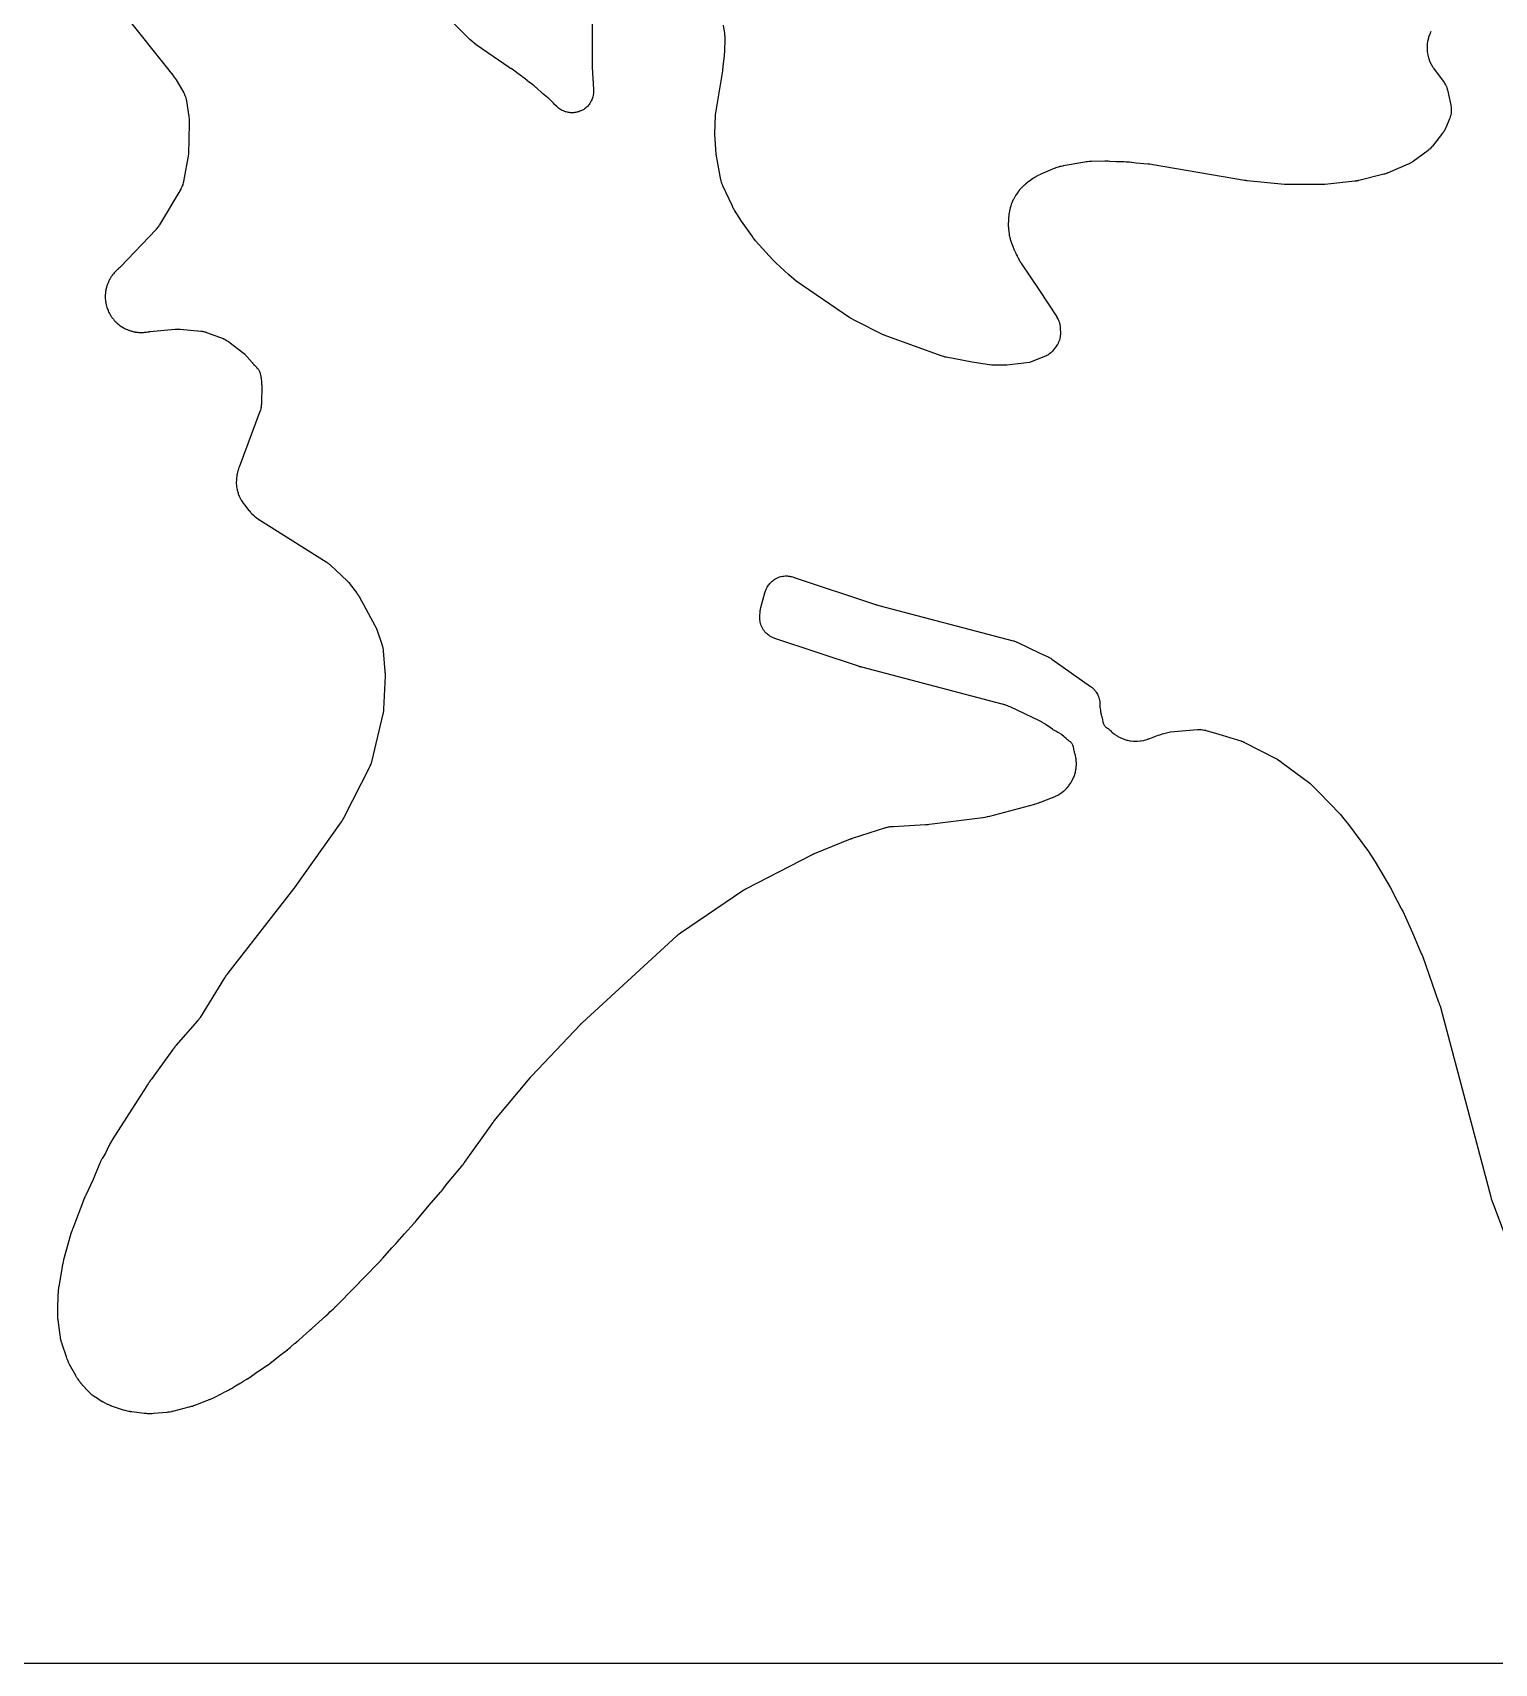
# Model space of a CAD drawing. Header units: millimetres. Extents: x 0 to 300, y 0 to 300.
# Drawn here: x 70.5 to 172.2, y -0.1 to 113.4 of the extents above; entities that cross this region are included whole.
import ezdxf

# ---------------------------------------------------------------- set-up
doc = ezdxf.new("R2010")
doc.units = ezdxf.units.MM
doc.layers.add('CUT', color=7, linetype='CONTINUOUS')

msp = doc.modelspace()

# ---------------------------------------------------------------- linework, layer by layer
at = {"layer": 'CUT'}
for points in [[(298.5289, -0.0625), (1.4375, -0.0625), (0.5522, -0.0625), (0.4788, -0.0589), (0.4206, -0.0503), (0.3635, -0.036), (0.3082, -0.0162), (0.255, 0.009), (0.2046, 0.0392), (0.1573, 0.0743), (0.1137, 0.1137), (0.0743, 0.1573), (0.0392, 0.2046), (0.009, 0.255), (-0.0162, 0.3082), (-0.036, 0.3635), (-0.0503, 0.4206), (-0.0589, 0.4788), (-0.0625, 0.5522), (-0.0625, 1.4375), (-0.0625, 298.5625)], [(109.415, 114.1728), (109.4149, 111.3093), (109.4149, 111.3083), (109.4149, 111.2804), (109.415, 111.2715), (109.4159, 111.2097), (109.4161, 111.2002), (109.4184, 111.1232), (109.4188, 111.1139), (109.4216, 111.0531), (109.4221, 111.0431), (109.5207, 109.4755), (109.5224, 109.4311), (109.5234, 109.3495), (109.5202, 109.2605), (109.5152, 109.2015), (109.5032, 109.1133), (109.4923, 109.055), (109.4716, 108.9684), (109.4551, 108.9115), (109.4259, 108.8274), (109.4038, 108.7724), (109.3665, 108.6916), (109.3391, 108.639), (109.294, 108.5623), (109.2615, 108.5127), (109.2091, 108.4408), (109.1718, 108.3947), (109.1125, 108.3283), (109.0709, 108.2861), (109.0053, 108.2259), (108.9598, 108.188), (108.8886, 108.1346), (108.8395, 108.1014), (108.7633, 108.0552), (108.7112, 108.027), (108.6309, 107.9887), (108.5762, 107.9658), (108.4925, 107.9355), (108.4358, 107.9181), (108.3495, 107.8963), (108.2914, 107.8846), (108.2034, 107.8714), (108.1444, 107.8655), (108.0555, 107.861), (107.9962, 107.861), (107.9073, 107.8653), (107.8484, 107.8712), (107.7603, 107.8843), (107.7022, 107.8959), (107.6159, 107.9176), (107.5592, 107.935), (107.4754, 107.9651), (107.4207, 107.988), (107.3404, 108.0263), (107.2882, 108.0544), (107.212, 108.1004), (107.1629, 108.1336), (107.0916, 108.1869), (107.0288, 108.239), (106.9953, 108.2682), (106.8076, 108.4402), (106.7327, 108.5271), (106.7238, 108.5372), (106.6649, 108.6025), (106.6557, 108.6124), (106.6194, 108.6509), (106.6004, 108.6701), (106.4741, 108.7924), (106.4543, 108.8108), (106.4147, 108.8458), (106.4045, 108.8546), (106.3373, 108.9113), (106.3269, 108.92), (105.9669, 109.2105), (105.5227, 109.6175), (105.5075, 109.6309), (105.4073, 109.7167), (105.3917, 109.7296), (105.2624, 109.8329), (105.2464, 109.8452), (105.1406, 109.924), (105.1241, 109.9359), (104.9653, 110.046), (104.9102, 110.0964), (104.8948, 110.11), (104.7931, 110.1968), (104.7773, 110.2099), (104.646, 110.3143), (104.6297, 110.3269), (104.5223, 110.4065), (104.5056, 110.4184), (104.262, 110.5864), (104.1401, 110.6848), (104.1274, 110.6947), (104.0443, 110.7582), (104.0314, 110.7678), (103.9805, 110.8046), (103.9539, 110.8227), (103.7781, 110.9358), (103.7505, 110.9525), (103.696, 110.9836), (103.6819, 110.9914), (103.6495, 111.0087), (101.3478, 112.5957), (100.9, 112.9558), (98.594, 115.3155)], [(77.0188, 114.5096), (79.8677, 110.9455), (80.0327, 110.7317), (80.1555, 110.5725), (80.2661, 110.4291), (80.4781, 110.1543), (80.9924, 109.2457), (81.0122, 109.2087), (81.0469, 109.1401), (81.0813, 109.0635), (81.1017, 109.0115), (81.1288, 108.9321), (81.1443, 108.8785), (81.1639, 108.7969), (81.1783, 108.7213), (81.1852, 108.6799), (81.3379, 107.6114), (81.3636, 107.4229), (81.3649, 107.4137), (81.3667, 107.3994), (81.3693, 107.3758), (81.3717, 107.3518), (81.3736, 107.3301), (81.3744, 107.3212), (81.3749, 107.3144), (81.3764, 107.2934), (81.3771, 107.2806), (81.3774, 107.2758), (81.3784, 107.248), (81.3798, 107.1861), (81.3799, 107.149), (81.3797, 107.1365), (81.3794, 107.1272), (81.317, 104.9793), (80.9835, 103.0914), (80.9756, 103.0516), (80.9593, 102.9791), (80.9381, 102.9008), (80.9216, 102.8494), (80.8934, 102.7733), (80.8724, 102.7236), (80.8374, 102.6504), (80.8024, 102.5848), (80.7825, 102.5495), (79.3088, 100.066), (79.3022, 100.0551), (79.2933, 100.0405), (79.2656, 99.998), (79.2174, 99.9284), (79.1954, 99.8982), (79.1722, 99.8688), (79.1183, 99.8036), (79.0849, 99.7654), (79.0733, 99.7528), (79.0646, 99.7436), (76.5907, 97.1468), (76.5858, 97.1417), (76.5743, 97.1299), (76.5722, 97.1277), (76.5495, 97.1052), (76.5033, 97.061), (76.4829, 97.0421), (76.4742, 97.0343), (76.4677, 97.0285), (76.4532, 97.0157), (76.4514, 97.0141), (76.4021, 96.9703), (76.3953, 96.9641), (76.3702, 96.9412), (76.3663, 96.9376), (76.3612, 96.9328), (76.339, 96.9125), (76.3176, 96.8918), (76.2856, 96.8595), (76.2193, 96.7945), (76.1806, 96.7529), (76.1775, 96.7491), (76.146, 96.7139), (76.1035, 96.6614), (76.0603, 96.6103), (76.0317, 96.5729), (76.0289, 96.5694), (76.0253, 96.5644), (76.0248, 96.5638), (76.0246, 96.5634), (75.9942, 96.5219), (75.9555, 96.4633), (75.9199, 96.4116), (75.8954, 96.3721), (75.8918, 96.3666), (75.8619, 96.316), (75.828, 96.2516), (75.7994, 96.2001), (75.7793, 96.1591), (75.7752, 96.1514), (75.7504, 96.0981), (75.7222, 96.0286), (75.7002, 95.9778), (75.6844, 95.9358), (75.6803, 95.9258), (75.6608, 95.8703), (75.6389, 95.7965), (75.623, 95.747), (75.6116, 95.7044), (75.6079, 95.692), (75.594, 95.6348), (75.5791, 95.5576), (75.5687, 95.5097), (75.5616, 95.4668), (75.5588, 95.4522), (75.5505, 95.394), (75.5431, 95.3142), (75.5378, 95.2683), (75.5349, 95.2255), (75.5333, 95.2088), (75.5308, 95.15), (75.5313, 95.0687), (75.5305, 95.025), (75.5318, 94.9826), (75.5319, 94.964), (75.5351, 94.9053), (75.5436, 94.8236), (75.5469, 94.7822), (75.5523, 94.7403), (75.5544, 94.7203), (75.5633, 94.6621), (75.5799, 94.5811), (75.5869, 94.5421), (75.5963, 94.5011), (75.6007, 94.4799), (75.6153, 94.4229), (75.6398, 94.3436), (75.6501, 94.3071), (75.6635, 94.267), (75.6702, 94.2453), (75.6904, 94.19), (75.7226, 94.1133), (75.7359, 94.0793), (75.7533, 94.0404), (75.7625, 94.0185), (75.7879, 93.9655), (75.8274, 93.8925), (75.8434, 93.861), (75.8648, 93.8234), (75.8765, 93.8019), (75.907, 93.7516), (75.9532, 93.6833), (75.9717, 93.6541), (75.9972, 93.6181), (76.0111, 93.5975), (76.0464, 93.5505), (76.0986, 93.4875), (76.1196, 93.4608), (76.1493, 93.4264), (76.1652, 93.4073), (76.2049, 93.3639), (76.2624, 93.3071), (76.2855, 93.2828), (76.3197, 93.2503), (76.3371, 93.2331), (76.3809, 93.1938), (76.4427, 93.1436), (76.468, 93.1217), (76.5068, 93.0915), (76.5253, 93.0765), (76.5727, 93.0417), (76.638, 92.9986), (76.6654, 92.9793), (76.7091, 92.9516), (76.7278, 92.9392), (76.7785, 92.9092), (76.8462, 92.8733), (76.8756, 92.8567), (76.9245, 92.832), (76.9429, 92.8223), (76.9962, 92.7974), (77.0655, 92.7691), (77.0968, 92.7551), (77.1511, 92.7341), (77.1684, 92.727), (77.2239, 92.7075), (77.2938, 92.6866), (77.3269, 92.6756), (77.3832, 92.6599), (77.3842, 92.6597), (77.4021, 92.6543), (77.4592, 92.6403), (77.5288, 92.6268), (77.5636, 92.6189), (77.6212, 92.6087), (77.6233, 92.6085), (77.6418, 92.6049), (77.7001, 92.5965), (77.7684, 92.5901), (77.8047, 92.5855), (77.863, 92.581), (77.8664, 92.5809), (77.8852, 92.5791), (77.944, 92.5765), (78.0103, 92.5768), (78.0478, 92.5757), (78.1063, 92.5769), (78.1111, 92.5772), (78.13, 92.5773), (78.1887, 92.5805), (78.2522, 92.587), (78.2934, 92.5898), (78.3225, 92.5926), (78.3793, 92.5993), (78.3938, 92.6012), (78.4906, 92.6151), (78.4951, 92.6157), (78.5423, 92.6229), (78.5585, 92.6251), (78.5771, 92.6276), (78.5927, 92.6295), (78.6291, 92.6337), (78.6447, 92.6354), (80.4009, 92.8059), (80.4116, 92.8069), (80.4281, 92.8083), (80.4555, 92.8102), (80.4922, 92.8122), (80.5248, 92.8134), (80.5507, 92.8138), (80.5655, 92.814), (80.571, 92.814), (80.6031, 92.8135), (80.6744, 92.811), (80.7172, 92.8086), (80.7316, 92.8074), (80.7422, 92.8065), (82.1791, 92.6719), (82.189, 92.6709), (82.2044, 92.6693), (82.2298, 92.6662), (82.2491, 92.6637), (82.2694, 92.6606), (82.2736, 92.6599), (82.3256, 92.6497), (82.396, 92.6336), (82.4623, 92.6158), (82.5086, 92.6014), (82.5468, 92.5887), (82.5591, 92.5842), (82.5683, 92.5808), (83.7303, 92.1484), (83.7396, 92.1449), (83.75, 92.1409), (83.764, 92.1352), (83.7955, 92.1216), (83.8249, 92.1084), (83.8299, 92.106), (83.8828, 92.0789), (83.9537, 92.0394), (84.0193, 91.9992), (84.0643, 91.9689), (84.101, 91.9428), (84.1128, 91.934), (84.1216, 91.9273), (85.218, 91.0845), (85.7462, 90.4778), (85.753, 90.4698), (85.7694, 90.4505), (85.7799, 90.438), (85.7863, 90.4307), (85.8478, 90.3602), (85.8577, 90.3491), (85.8967, 90.3065), (85.9173, 90.2852), (86.0541, 90.1501), (86.0648, 90.1398), (86.0684, 90.1364), (86.086, 90.1194), (86.1513, 90.0546), (86.1798, 90.0232), (86.1983, 89.9916), (86.2241, 89.9426), (86.2594, 89.8673), (86.2805, 89.8162), (86.3087, 89.738), (86.3251, 89.6851), (86.3459, 89.6047), (86.3573, 89.5505), (86.3706, 89.4685), (86.3794, 89.3929), (86.3832, 89.3515), (86.3854, 89.3201), (86.3881, 89.2909), (86.3972, 89.2139), (86.3975, 89.2116), (86.3994, 89.1954), (86.3998, 89.1928), (86.4054, 89.1483), (86.4105, 89.0953), (86.4185, 88.9756), (86.4205, 88.9134), (86.4205, 88.911), (86.4204, 88.8994), (86.4007, 87.6109), (86.3993, 87.5722), (86.3951, 87.5014), (86.3873, 87.4245), (86.3799, 87.3735), (86.3655, 87.2975), (86.3537, 87.2474), (86.3329, 87.1729), (86.3108, 87.1055), (86.298, 87.069), (84.8441, 83.1974), (84.838, 83.1806), (84.8006, 83.071), (84.795, 83.0541), (84.7745, 82.9877), (84.765, 82.9534), (84.7099, 82.7286), (84.7024, 82.6937), (84.695, 82.6533), (84.69, 82.621), (84.6633, 82.4106), (84.66, 82.3781), (84.6583, 82.3544), (84.6569, 82.3248), (84.6526, 82.1347), (84.6542, 82.0754), (84.6684, 81.8884), (84.6759, 81.8295), (84.7086, 81.6449), (84.7218, 81.587), (84.7725, 81.4065), (84.7914, 81.3503), (84.8597, 81.1756), (84.884, 81.1215), (84.9693, 80.9545), (84.9988, 80.903), (85.1015, 80.743), (85.1182, 80.7185), (85.1519, 80.6713), (85.1606, 80.6594), (85.2186, 80.5823), (85.2277, 80.5706), (85.5279, 80.1913), (85.5386, 80.1782), (85.6095, 80.0937), (85.6205, 80.0809), (85.6645, 80.0314), (85.6877, 80.0067), (85.8409, 79.8527), (85.8914, 79.8074), (86.061, 79.6716), (86.0881, 79.6512), (86.142, 79.6128), (86.1559, 79.6032), (86.2475, 79.5418), (86.2617, 79.5326), (90.9067, 76.6081), (90.9158, 76.6023), (90.9299, 76.5932), (90.9529, 76.5778), (90.9834, 76.5567), (91.0102, 76.5375), (91.0312, 76.5219), (91.0431, 76.5128), (91.0474, 76.5094), (91.0727, 76.4892), (91.1281, 76.4431), (91.1606, 76.4147), (91.1714, 76.4048), (91.1793, 76.3975), (92.3832, 75.2672), (92.3902, 75.2605), (92.401, 75.2502), (92.4186, 75.2328), (92.4419, 75.2092), (92.4622, 75.1879), (92.478, 75.1708), (92.487, 75.1609), (92.4904, 75.1572), (92.5093, 75.1354), (92.5507, 75.0861), (92.5749, 75.0561), (92.5828, 75.0458), (92.5887, 75.0381), (93.0151, 74.4719), (93.0247, 74.4589), (93.0468, 74.4284), (93.0562, 74.4153), (93.0675, 74.3991), (93.0766, 74.3858), (93.0976, 74.3545), (93.1065, 74.3411), (93.1165, 74.3255), (93.1252, 74.3119), (93.145, 74.2799), (93.1534, 74.2661), (93.1635, 74.2492), (93.1717, 74.2353), (93.1904, 74.2026), (93.1983, 74.1885), (94.3001, 72.1811), (94.3047, 72.1726), (94.3118, 72.1593), (94.3232, 72.1372), (94.3382, 72.1074), (94.351, 72.0806), (94.3608, 72.0593), (94.3663, 72.047), (94.3683, 72.0424), (94.3797, 72.0156), (94.4039, 71.9556), (94.4176, 71.9192), (94.422, 71.9069), (94.4252, 71.8977), (94.7984, 70.8059), (94.8014, 70.7972), (94.8059, 70.7835), (94.813, 70.7609), (94.8222, 70.7304), (94.8299, 70.7033), (94.831, 70.6994), (94.8425, 70.6511), (94.8563, 70.5849), (94.8672, 70.5215), (94.8733, 70.4764), (94.8776, 70.439), (94.8787, 70.4268), (94.8795, 70.4176), (94.9993, 68.9708), (95.0003, 68.9568), (95.0025, 68.9242), (95.0034, 68.9102), (95.0042, 68.8931), (95.0048, 68.8791), (95.006, 68.8464), (95.0064, 68.8324), (95.0067, 68.8163), (95.0069, 68.8023), (95.0071, 68.7696), (95.007, 68.7556), (95.0068, 68.7385), (95.0066, 68.7245), (95.0057, 68.6918), (95.0052, 68.6778), (94.9077, 66.3573), (94.9072, 66.3466), (94.9063, 66.33), (94.9044, 66.3026), (94.9013, 66.266), (94.8979, 66.2335), (94.8948, 66.2078), (94.8929, 66.1931), (94.8922, 66.1876), (94.8872, 66.1559), (94.8749, 66.0856), (94.8666, 66.0436), (94.8634, 66.0295), (94.861, 66.0191), (94.0934, 62.7739), (94.0902, 62.7609), (94.0858, 62.7435), (94.0712, 62.692), (94.0443, 62.6071), (94.0316, 62.5698), (94.0172, 62.5331), (93.9828, 62.4509), (93.9608, 62.4022), (93.9529, 62.386), (93.9469, 62.374), (92.1358, 58.808), (92.1281, 58.7934), (92.11, 58.7593), (92.1021, 58.7447), (92.0924, 58.7271), (92.0842, 58.7127), (92.0649, 58.6793), (92.0564, 58.6651), (92.0466, 58.6489), (92.038, 58.6348), (92.0174, 58.6022), (92.0085, 58.5882), (91.9974, 58.5714), (91.9882, 58.5576), (91.9665, 58.5258), (91.957, 58.5122), (88.7084, 53.9324), (88.7002, 53.9208), (88.6915, 53.9089), (88.6886, 53.9049), (88.6815, 53.8951), (88.6784, 53.891), (88.6749, 53.8862), (88.6718, 53.882), (88.6645, 53.8724), (88.6618, 53.8688), (88.6559, 53.861), (88.6474, 53.8499), (88.6436, 53.8451), (84.0678, 47.9849), (84.0579, 47.9719), (83.9947, 47.8862), (83.9852, 47.8729), (83.9089, 47.7633), (83.8997, 47.7498), (83.8413, 47.6608), (83.8325, 47.647), (82.1341, 44.9003), (82.1292, 44.8925), (82.1216, 44.8804), (82.1087, 44.8606), (82.0911, 44.8343), (82.0751, 44.8112), (82.0621, 44.7931), (82.0546, 44.7828), (82.0518, 44.7789), (82.035, 44.757), (81.9971, 44.7087), (81.9737, 44.6802), (81.9656, 44.6707), (81.9596, 44.6638), (80.4519, 42.9359), (80.4428, 42.9253), (80.3848, 42.8555), (80.376, 42.8447), (80.3051, 42.7554), (80.2966, 42.7444), (80.2418, 42.672), (80.2335, 42.6608), (78.9214, 40.8397), (78.764, 40.6321), (78.7503, 40.614), (78.7436, 40.6051), (78.6981, 40.5427), (78.6912, 40.533), (78.636, 40.4541), (78.6294, 40.4445), (78.587, 40.3813), (78.5802, 40.3708), (78.5522, 40.3272), (78.551, 40.3256), (78.5167, 40.2764), (78.5114, 40.2688), (78.4695, 40.2068), (78.4645, 40.1993), (78.4322, 40.1499), (78.4269, 40.1417), (78.0077, 39.478), (76.0218, 36.3804), (76.0116, 36.3639), (75.9468, 36.2553), (75.9371, 36.2385), (75.8604, 36.0997), (75.8512, 36.0825), (75.7937, 35.97), (75.7851, 35.9525), (75.551, 35.4559), (75.3664, 35.1565), (75.3606, 35.1469), (75.3205, 35.0791), (75.3146, 35.0689), (75.2892, 35.0239), (75.2774, 35.002), (75.2068, 34.8639), (75.1963, 34.8423), (75.1789, 34.8046), (75.1742, 34.7944), (75.1429, 34.7231), (75.1379, 34.7114), (74.6829, 33.6137), (74.147, 32.4767), (74.1426, 32.4671), (74.1127, 32.4006), (74.1082, 32.3903), (74.0724, 32.3066), (74.0681, 32.2964), (74.0411, 32.2298), (74.0367, 32.2188), (73.2646, 30.205), (73.2572, 30.1848), (73.2178, 30.0698), (73.2169, 30.0674), (73.2108, 30.0504), (73.1626, 29.911), (73.1569, 29.8938), (73.1219, 29.7815), (73.1168, 29.7642), (72.6283, 28.0152), (72.6243, 27.9999), (72.5992, 27.9001), (72.5956, 27.8846), (72.5674, 27.7585), (72.5642, 27.743), (72.5444, 27.642), (72.5416, 27.6264), (72.5296, 27.555), (72.2899, 26.1482), (72.2868, 26.1279), (72.2689, 25.9959), (72.2665, 25.9756), (72.2621, 25.9316), (72.2614, 25.9254), (72.2566, 25.8773), (72.2498, 25.8093), (72.249, 25.8005), (72.245, 25.7591), (72.2433, 25.7387), (72.2347, 25.6058), (72.2338, 25.5853), (72.2038, 24.5875), (72.1977, 24.4004), (72.1974, 24.388), (72.1971, 24.3658), (72.1971, 24.3653), (72.1969, 24.3531), (72.1961, 24.2739), (72.1961, 24.2617), (72.1966, 24.2141), (72.1973, 24.1897), (72.2055, 24.0316), (72.2072, 24.0073), (72.2116, 23.9598), (72.2128, 23.9477), (72.2217, 23.869), (72.2231, 23.8569), (72.3671, 22.7766), (72.369, 22.7629), (72.3829, 22.6744), (72.3852, 22.6608), (72.3948, 22.6077), (72.4003, 22.5807), (72.4401, 22.406), (72.4469, 22.3793), (72.4613, 22.3274), (72.4651, 22.3141), (72.4656, 22.3127), (72.4706, 22.2945), (72.4745, 22.2812), (72.5005, 22.1952), (72.5047, 22.182), (72.7988, 21.2865), (72.8033, 21.2734), (72.8332, 21.189), (72.8379, 21.1761), (72.857, 21.1258), (72.8674, 21.1002), (72.9386, 20.936), (72.9502, 20.911), (72.9738, 20.8626), (72.98, 20.8503), (73.0212, 20.7708), (73.0277, 20.7586), (73.4484, 19.9905), (73.4571, 19.9752), (73.5148, 19.8768), (73.5239, 19.8618), (73.5602, 19.8038), (73.5675, 19.7929), (73.5734, 19.7835), (73.5938, 19.7532), (73.6891, 19.6208), (73.7118, 19.5888), (73.7172, 19.5817), (73.7322, 19.5609), (73.7544, 19.5319), (73.7993, 19.4768), (73.8111, 19.4629), (73.8888, 19.3733), (73.9009, 19.3597), (74.031, 19.2187), (74.2246, 19.0047), (74.2335, 18.995), (74.2925, 18.9326), (74.3016, 18.9231), (74.3379, 18.8864), (74.3568, 18.8681), (74.4809, 18.753), (74.5142, 18.7248), (74.5189, 18.7205), (74.5588, 18.6871), (74.6913, 18.5859), (74.7123, 18.5706), (74.754, 18.5415), (74.7648, 18.5342), (74.8351, 18.4874), (74.846, 18.4803), (75.3257, 18.1759), (75.33, 18.1731), (75.3361, 18.1693), (75.3568, 18.1562), (75.3674, 18.1496), (75.4369, 18.1074), (75.4477, 18.1011), (75.49, 18.0766), (75.5119, 18.0646), (75.654, 17.9902), (75.6993, 17.9689), (75.847, 17.9066), (75.8703, 17.8974), (75.9161, 17.8803), (75.9279, 17.8761), (76.0046, 17.8492), (76.0164, 17.8452), (76.7799, 17.5961), (76.7938, 17.5918), (76.8845, 17.5646), (76.8985, 17.5606), (76.9534, 17.5456), (76.9817, 17.5386), (77.1665, 17.4976), (77.195, 17.492), (77.2511, 17.4824), (77.2655, 17.4801), (77.3592, 17.4664), (77.3736, 17.4645), (77.3783, 17.4639), (78.2481, 17.358), (78.2638, 17.3563), (78.3658, 17.3466), (78.3815, 17.3454), (78.4429, 17.3411), (78.4744, 17.3398), (78.6792, 17.3365), (78.7107, 17.3369), (78.7722, 17.3391), (78.788, 17.3399), (78.8902, 17.3463), (78.9059, 17.3475), (79.8231, 17.4295), (79.8265, 17.4298), (79.8387, 17.431), (79.9176, 17.4396), (79.9297, 17.4411), (79.977, 17.4473), (80.0012, 17.4509), (80.1576, 17.4779), (80.1816, 17.4825), (80.2283, 17.4925), (80.2402, 17.4952), (80.3175, 17.5134), (80.3293, 17.5164), (81.3794, 17.7867), (81.3991, 17.7921), (81.5268, 17.8297), (81.5463, 17.8358), (81.5837, 17.8482), (81.5939, 17.8514), (81.6713, 17.8773), (81.7048, 17.8884), (81.7092, 17.8899), (81.752, 17.9042), (81.7713, 17.911), (81.8958, 17.9574), (81.9149, 17.9648), (82.5324, 18.2189), (82.662, 18.2614), (82.6757, 18.2661), (82.7641, 18.2975), (82.7777, 18.3025), (82.8304, 18.3226), (82.8571, 18.3336), (83.0289, 18.4089), (83.0551, 18.4212), (83.1056, 18.4463), (83.1185, 18.4529), (83.2015, 18.4967), (83.205, 18.4986), (83.2462, 18.5169), (83.2624, 18.5244), (83.394, 18.5876), (83.41, 18.5956), (83.5132, 18.6491), (83.529, 18.6576), (83.8652, 18.8447), (83.9752, 18.8939), (83.985, 18.8984), (84.0535, 18.9305), (84.0637, 18.9354), (84.1082, 18.9573), (84.1294, 18.9682), (84.2603, 19.0392), (84.2803, 19.0506), (84.3146, 19.0709), (84.3238, 19.0765), (84.3874, 19.1158), (84.3977, 19.1223), (84.6064, 19.2572), (84.8382, 19.3862), (84.8546, 19.3957), (84.9605, 19.459), (84.9766, 19.469), (85.1069, 19.5527), (85.1227, 19.5632), (85.1743, 19.5988), (85.3294, 19.6854), (85.3457, 19.6949), (85.4512, 19.7583), (85.4673, 19.7683), (85.597, 19.8519), (85.6127, 19.8624), (85.714, 19.9323), (85.7294, 19.9433), (86.1599, 20.261), (86.747, 20.6403), (86.762, 20.6504), (86.8584, 20.7169), (86.8731, 20.7273), (86.9916, 20.8144), (87.0059, 20.8253), (87.0982, 20.8974), (87.1122, 20.9088), (87.697, 21.3952), (88.2071, 21.7717), (88.2184, 21.7802), (88.2908, 21.8363), (88.3018, 21.8451), (88.3911, 21.9177), (88.402, 21.9267), (88.4717, 21.9862), (88.4823, 21.9954), (88.7014, 22.1915), (88.7284, 22.2113), (88.7399, 22.2199), (88.8135, 22.2769), (88.8247, 22.2858), (88.9154, 22.3594), (88.9264, 22.3686), (88.9973, 22.429), (89.0081, 22.4384), (89.7726, 23.1224), (89.8154, 23.1593), (89.8238, 23.1667), (89.8917, 23.2275), (89.8999, 23.235), (89.9392, 23.2715), (90.8731, 24.107), (90.8806, 24.1139), (90.9329, 24.1622), (90.9409, 24.1698), (91.0049, 24.2312), (91.0126, 24.2388), (91.0623, 24.2882), (91.0703, 24.2964), (91.0969, 24.3239), (91.1046, 24.3315), (91.1153, 24.3423), (91.1741, 24.4031), (91.3905, 24.5967), (91.3976, 24.6031), (91.4466, 24.6484), (91.4541, 24.6555), (91.5143, 24.713), (91.5215, 24.72), (91.5683, 24.7663), (91.5759, 24.7739), (92.92, 26.1515), (93.1033, 26.3286), (93.1091, 26.3343), (93.1492, 26.3742), (93.1554, 26.3803), (93.2046, 26.4307), (93.2106, 26.4369), (93.2489, 26.4772), (93.2552, 26.4839), (93.4423, 26.6868), (94.713, 27.9891), (94.7184, 27.9947), (94.7556, 28.0339), (94.7613, 28.04), (94.8071, 28.0895), (94.8126, 28.0955), (94.8482, 28.1351), (94.854, 28.1416), (95.4753, 28.8527), (95.6885, 29.0733), (95.6947, 29.0799), (95.7379, 29.126), (95.7445, 29.1331), (95.7975, 29.1914), (95.7983, 29.1924), (95.8021, 29.1965), (95.8085, 29.2037), (95.8496, 29.2504), (95.8563, 29.2582), (96.3542, 29.8444), (97.0368, 30.5847), (97.0416, 30.5899), (97.074, 30.6259), (97.079, 30.6315), (97.119, 30.677), (97.1238, 30.6825), (97.1549, 30.7189), (97.16, 30.7248), (98.213, 31.9865), (98.8967, 32.7691), (98.9026, 32.776), (98.9434, 32.8241), (98.9496, 32.8316), (98.9995, 32.8924), (99.0055, 32.8998), (99.0441, 32.9485), (99.0504, 32.9565), (99.3616, 33.3627), (100.3464, 34.5426), (100.3533, 34.5511), (100.4011, 34.6105), (100.4083, 34.6197), (100.4664, 34.6949), (100.4734, 34.704), (100.5181, 34.7643), (100.5253, 34.7743), (100.5367, 34.7902), (100.5375, 34.7914), (102.3447, 37.3339), (102.5026, 37.5561), (102.5067, 37.5617), (102.5162, 37.5748), (102.5202, 37.5804), (102.5301, 37.5938), (102.5351, 37.6007), (102.5471, 37.6166), (102.5522, 37.6234), (102.5583, 37.6313), (102.5635, 37.6381), (102.5758, 37.6539), (102.5811, 37.6606), (102.5838, 37.6641), (102.5902, 37.672), (102.6051, 37.6903), (102.6115, 37.6982), (105.1071, 40.6983), (105.1109, 40.7028), (105.1198, 40.7134), (105.1236, 40.7179), (105.1326, 40.7285), (105.1374, 40.7339), (105.1484, 40.7467), (105.1531, 40.7521), (105.1587, 40.7583), (105.1635, 40.7637), (105.1748, 40.7763), (105.1796, 40.7817), (105.1821, 40.7844), (105.1879, 40.7907), (105.2015, 40.8053), (105.2073, 40.8116), (108.6054, 44.4002), (108.6098, 44.4049), (108.6201, 44.4157), (108.6246, 44.4203), (108.6352, 44.4312), (108.6407, 44.4368), (108.6536, 44.4498), (108.6592, 44.4553), (108.6656, 44.4617), (108.6712, 44.4672), (108.6844, 44.4801), (108.6901, 44.4855), (108.6929, 44.4883), (108.6997, 44.4947), (108.7156, 44.5096), (108.7224, 44.5159), (115.3156, 50.5696), (115.3279, 50.5806), (115.3566, 50.6061), (115.369, 50.6169), (115.3842, 50.6299), (115.3968, 50.6404), (115.4265, 50.6647), (115.4392, 50.6751), (115.454, 50.6867), (115.467, 50.6968), (115.4975, 50.7201), (115.5106, 50.7299), (115.5268, 50.7418), (115.5401, 50.7514), (115.5715, 50.7735), (115.585, 50.7829), (119.9217, 53.7284), (119.9331, 53.736), (119.9596, 53.7534), (119.9711, 53.7608), (119.9851, 53.7697), (119.9966, 53.777), (120.0237, 53.7936), (120.0354, 53.8006), (120.0488, 53.8086), (120.0606, 53.8155), (120.0882, 53.8313), (120.1, 53.838), (120.1146, 53.8461), (120.1265, 53.8526), (120.1546, 53.8676), (120.1666, 53.8739), (124.7084, 56.2126), (124.7173, 56.2172), (124.7384, 56.2277), (124.7474, 56.2322), (124.7585, 56.2376), (124.7676, 56.2419), (124.7889, 56.252), (124.798, 56.2563), (124.8086, 56.2611), (124.8178, 56.2653), (124.8393, 56.2749), (124.8485, 56.2789), (124.8598, 56.2838), (124.8691, 56.2878), (124.8908, 56.2969), (124.9001, 56.3007), (127.4048, 57.3182), (127.4114, 57.3209), (127.427, 57.3271), (127.4337, 57.3297), (127.4498, 57.3359), (127.4581, 57.3391), (127.4698, 57.3435), (127.4732, 57.3448), (127.4816, 57.3478), (127.5011, 57.3547), (127.5095, 57.3576), (127.5138, 57.3591), (127.5238, 57.3624), (127.547, 57.3701), (127.557, 57.3733), (129.8781, 58.1102), (129.9161, 58.1214), (129.9862, 58.1403), (130.0636, 58.1576), (130.1156, 58.1668), (130.1942, 58.1771), (130.2665, 58.1834), (130.3061, 58.186), (130.3149, 58.1864), (130.3185, 58.1866), (130.343, 58.1878), (130.347, 58.188), (130.412, 58.1916), (130.4128, 58.1916), (132.6394, 58.3157), (132.6496, 58.3164), (132.7203, 58.3215), (132.7312, 58.3224), (132.8193, 58.3304), (132.83, 58.3315), (132.8995, 58.3391), (132.9108, 58.3405), (136.617, 58.817), (136.6366, 58.8198), (136.7639, 58.8405), (136.7835, 58.844), (136.9423, 58.8752), (136.9617, 58.8794), (137.0874, 58.9084), (137.1066, 58.9132), (140.2445, 59.7487), (140.2601, 59.7531), (140.3615, 59.7831), (140.3771, 59.7879), (140.5033, 59.829), (140.5187, 59.8342), (140.6183, 59.8696), (140.6336, 59.8753), (141.4797, 60.2022), (141.4936, 60.2078), (141.5838, 60.2453), (141.5976, 60.2512), (141.6512, 60.275), (141.6783, 60.2879), (141.85, 60.3749), (141.9021, 60.4047), (142.0621, 60.507), (142.111, 60.5418), (142.2599, 60.6596), (142.3051, 60.6991), (142.4415, 60.8312), (142.4825, 60.8751), (142.605, 61.0201), (142.6414, 61.0679), (142.7488, 61.2244), (142.7802, 61.2756), (142.8714, 61.4421), (142.8976, 61.4961), (142.9717, 61.6709), (142.9924, 61.7273), (143.0486, 61.9086), (143.0635, 61.9668), (143.1014, 62.1528), (143.1104, 62.2122), (143.1295, 62.4011), (143.1325, 62.461), (143.1326, 62.6509), (143.1296, 62.7109), (143.1108, 62.8998), (143.1018, 62.9591), (143.0641, 63.1452), (143.0493, 63.2034), (143.0067, 63.341), (142.9947, 63.3835), (142.9747, 63.4618), (142.957, 63.5483), (142.948, 63.6064), (142.942, 63.6648), (142.9329, 63.7236), (142.918, 63.7813), (142.8975, 63.8372), (142.8715, 63.8907), (142.8404, 63.9415), (142.8044, 63.9889), (142.7639, 64.0325), (142.7192, 64.0719), (142.6709, 64.1066), (142.6246, 64.1365), (142.5769, 64.1708), (142.5077, 64.2258), (142.447, 64.2793), (142.4145, 64.3093), (142.3069, 64.4136), (142.2618, 64.4532), (142.113, 64.5711), (142.0641, 64.606), (141.9043, 64.7085), (141.8522, 64.7383), (141.7097, 64.8106), (141.6523, 64.8425), (141.5212, 64.9216), (141.4662, 64.9576), (141.0367, 65.2615), (141.0259, 65.269), (140.9556, 65.3165), (140.9446, 65.3237), (140.9017, 65.3514), (140.8794, 65.365), (140.7328, 65.4507), (140.71, 65.4634), (140.6648, 65.4872), (140.6532, 65.4932), (140.5772, 65.5311), (140.5655, 65.5368), (138.5139, 66.5067), (138.5012, 66.5125), (138.4188, 66.5492), (138.406, 66.5547), (138.356, 66.5756), (138.3301, 66.5857), (138.1605, 66.6474), (138.1342, 66.6563), (138.0824, 66.6725), (138.0691, 66.6765), (137.9824, 66.7014), (137.969, 66.705), (128.1904, 69.2692), (128.1846, 69.2707), (128.1712, 69.2744), (128.1654, 69.2759), (128.152, 69.2796), (128.1449, 69.2816), (128.1282, 69.2864), (128.1211, 69.2884), (128.1086, 69.2921), (128.1017, 69.2942), (128.0855, 69.2991), (128.0785, 69.3012), (128.0747, 69.3024), (128.0664, 69.3051), (128.0471, 69.3113), (128.0388, 69.314), (122.1366, 71.2805), (122.0935, 71.2961), (122.0154, 71.3266), (121.9319, 71.3642), (121.8776, 71.392), (121.7984, 71.438), (121.7473, 71.4712), (121.6732, 71.5249), (121.6257, 71.5631), (121.5574, 71.6241), (121.514, 71.667), (121.4523, 71.7346), (121.4135, 71.7816), (121.3589, 71.8552), (121.3252, 71.9059), (121.2783, 71.9846), (121.2499, 72.0385), (121.2113, 72.1216), (121.1885, 72.1781), (121.1586, 72.2646), (121.1416, 72.3232), (121.1206, 72.4123), (121.1097, 72.4723), (121.0979, 72.5631), (121.0931, 72.6238), (121.0906, 72.7154), (121.0926, 72.7992), (121.0948, 72.845), (121.1156, 73.1248), (121.1194, 73.1623), (121.1274, 73.2271), (121.1388, 73.2971), (121.1506, 73.3552), (121.1603, 73.3977), (121.161, 73.4005), (121.1644, 73.4132), (121.1665, 73.4211), (121.1678, 73.426), (121.4525, 74.4565), (121.4686, 74.5086), (121.496, 74.5884), (121.5306, 74.6746), (121.5657, 74.7504), (121.586, 74.7916), (121.5931, 74.805), (121.6151, 74.8445), (121.6574, 74.9158), (121.7073, 74.9912), (121.743, 75.0397), (121.8003, 75.1097), (121.8407, 75.1543), (121.9048, 75.2182), (121.9495, 75.2586), (122.0196, 75.3157), (122.0681, 75.3514), (122.1436, 75.4012), (122.1954, 75.4318), (122.2755, 75.4738), (122.3302, 75.4991), (122.4141, 75.5328), (122.4711, 75.5525), (122.5579, 75.5776), (122.6166, 75.5914), (122.7055, 75.6077), (122.7652, 75.6156), (122.8554, 75.6229), (122.9156, 75.6247), (123.006, 75.6229), (123.0661, 75.6187), (123.1559, 75.6078), (123.2152, 75.5976), (123.3035, 75.5777), (123.3833, 75.5555), (123.4266, 75.5423), (129.1527, 73.6344), (129.1615, 73.6316), (129.2225, 73.6123), (129.2319, 73.6094), (129.3084, 73.5866), (129.3177, 73.5839), (129.3784, 73.5669), (129.3884, 73.5641), (138.7347, 71.1133), (138.7689, 71.1034), (138.8283, 71.0849), (138.8918, 71.0625), (138.9441, 71.0418), (138.9822, 71.0257), (138.9847, 71.0246), (138.9961, 71.0194), (139.0031, 71.0161), (139.0075, 71.0141), (140.6004, 70.261), (141.1736, 69.99), (141.1839, 69.9851), (141.1935, 69.9804), (141.2321, 69.9604), (141.2853, 69.9311), (141.344, 69.8959), (141.3947, 69.8628), (141.4224, 69.844), (144.1218, 67.9338), (144.1559, 67.9084), (144.1573, 67.9073), (144.1916, 67.8805), (144.2224, 67.8561), (144.2725, 67.8127), (144.278, 67.8079), (144.2815, 67.8049), (144.2861, 67.8009), (144.2893, 67.7981), (144.33, 67.7591), (144.3907, 67.6951), (144.429, 67.6505), (144.4831, 67.5808), (144.5169, 67.5327), (144.5639, 67.4581), (144.5928, 67.4069), (144.6323, 67.328), (144.656, 67.2742), (144.6876, 67.1918), (144.706, 67.136), (144.7294, 67.0509), (144.7421, 66.9936), (144.7571, 66.9066), (144.7642, 66.8483), (144.7705, 66.7602), (144.7717, 66.7091), (144.7717, 66.7079), (144.7776, 66.4712), (144.7816, 66.4154), (144.8032, 66.2337), (144.8127, 66.1768), (144.8516, 65.9984), (144.8665, 65.9427), (144.8963, 65.85), (144.9088, 65.8076), (144.9297, 65.7295), (144.9483, 65.6431), (144.9579, 65.5851), (144.9671, 65.5046), (144.9765, 65.4471), (144.9915, 65.3909), (145.0119, 65.3363), (145.0374, 65.284), (145.0679, 65.2343), (145.1031, 65.1879), (145.1426, 65.1451), (145.186, 65.1064), (145.233, 65.072), (145.2944, 65.0316), (145.3418, 64.9969), (145.4104, 64.9413), (145.4706, 64.8874), (145.5028, 64.8571), (145.582, 64.779), (145.625, 64.7404), (145.7666, 64.6253), (145.8131, 64.5911), (145.965, 64.4901), (146.0146, 64.4605), (146.1756, 64.3746), (146.2278, 64.3499), (146.3963, 64.2798), (146.4506, 64.2602), (146.625, 64.2067), (146.6809, 64.1924), (146.8597, 64.1559), (146.9168, 64.1471), (147.0982, 64.1279), (147.1559, 64.1246), (147.3383, 64.1229), (147.396, 64.1252), (147.5778, 64.1411), (147.635, 64.1488), (147.8144, 64.1821), (147.8706, 64.1954), (148.0484, 64.2464), (148.076, 64.255), (148.1293, 64.2732), (148.1429, 64.278), (148.231, 64.3103), (148.2445, 64.3155), (148.8153, 64.5407), (148.943, 64.5753), (148.9436, 64.5755), (149.136, 64.6277), (149.6846, 64.7765), (151.5672, 64.9318), (151.6091, 64.9343), (151.6858, 64.937), (151.7696, 64.9361), (151.8253, 64.9329), (151.9086, 64.9242), (151.9637, 64.9159), (152.0459, 64.8995), (152.1204, 64.8809), (152.1608, 64.8699), (153.0545, 64.603), (154.5849, 64.1416), (154.5938, 64.1388), (154.6076, 64.1345), (154.6304, 64.127), (154.6608, 64.1166), (154.6876, 64.107), (154.697, 64.1034), (154.7183, 64.0944), (154.7812, 64.0666), (154.8185, 64.0491), (154.8309, 64.0429), (154.8401, 64.0383), (157.0674, 62.8975), (157.0759, 62.893), (157.0892, 62.8861), (157.1109, 62.8743), (157.1398, 62.858), (157.1652, 62.8432), (157.1732, 62.8384), (157.2785, 62.764), (157.2788, 62.7638), (157.2934, 62.7535), (157.4441, 62.6471), (159.376, 61.1943), (160.0128, 60.5852), (161.5007, 59.0361), (161.5961, 58.92), (161.7607, 58.7196), (161.9691, 58.4659), (162.0019, 58.426), (163.4693, 56.4391), (163.5113, 56.3748), (163.5866, 56.2594), (163.6694, 56.1323), (163.9338, 55.7269), (164.9894, 53.9218), (165.4674, 53.0105), (165.7418, 52.4873), (165.7733, 52.4272), (165.8478, 52.2852), (166.53, 50.7757), (167.0222, 49.6337), (167.1635, 49.306), (167.1941, 49.235), (167.2199, 49.1751), (168.1427, 46.5729), (168.3501, 45.957), (168.3551, 45.9429), (168.3884, 45.8516), (168.3937, 45.8377), (168.415, 45.7834), (168.4266, 45.7558), (168.4528, 45.6979), (168.4573, 45.6849), (168.4602, 45.6762), (168.4638, 45.6655), (168.4667, 45.6567), (168.4732, 45.6361), (168.476, 45.6273), (168.4792, 45.6171), (168.4818, 45.6083), (168.488, 45.5876), (168.4906, 45.5787), (168.4937, 45.5679), (168.4962, 45.559), (168.5019, 45.5382), (168.5043, 45.5293), (171.9772, 32.4005), (171.9813, 32.3857), (172.0093, 32.2897), (172.0138, 32.275), (172.0521, 32.1556), (172.057, 32.141), (172.0898, 32.0467), (172.0951, 32.0322), (174.4007, 25.9272)], [(167.8062, 113.5117), (167.731, 113.3452), (167.7098, 113.2915), (167.6509, 113.1186), (167.635, 113.0631), (167.5931, 112.8853), (167.5825, 112.8285), (167.5579, 112.6475), (167.5529, 112.5899), (167.5458, 112.4074), (167.5463, 112.3497), (167.5568, 112.1673), (167.5629, 112.1098), (167.5908, 111.9293), (167.6024, 111.8728), (167.6476, 111.6958), (167.6646, 111.6406), (167.7266, 111.4687), (167.7488, 111.4154), (167.8271, 111.2504), (167.8543, 111.1994), (167.9493, 111.0405), (167.9648, 111.0161), (167.996, 110.9691), (168.0042, 110.9572), (168.0581, 110.8803), (168.0665, 110.8685), (168.7283, 109.971), (168.7508, 109.939), (168.7909, 109.8794), (168.8317, 109.8126), (168.8569, 109.7669), (168.8736, 109.7334), (168.8907, 109.6913), (168.92, 109.6075), (168.9374, 109.5486), (168.9506, 109.4988), (168.9544, 109.4824), (168.9572, 109.47), (169.1938, 108.3906), (169.2024, 108.3458), (169.2162, 108.2633), (169.2266, 108.1726), (169.2304, 108.112), (169.2316, 108.0208), (169.2293, 107.96), (169.2212, 107.8691), (169.2128, 107.809), (169.1956, 107.7194), (169.1811, 107.6604), (169.1548, 107.5729), (169.1268, 107.4942), (169.1104, 107.4516), (168.8471, 106.8166), (168.8431, 106.8071), (168.8368, 106.7923), (168.826, 106.7681), (168.8111, 106.7359), (168.7973, 106.7075), (168.7953, 106.7035), (168.7687, 106.6548), (168.7304, 106.5895), (168.6979, 106.5389), (168.6832, 106.517), (168.6668, 106.4936), (168.6573, 106.4805), (168.6376, 106.4537), (168.6293, 106.4429), (168.6229, 106.4347), (167.9198, 105.545), (167.9136, 105.5372), (167.9039, 105.5253), (167.8877, 105.5057), (167.8655, 105.4798), (167.8454, 105.4571), (167.8425, 105.4539), (167.8054, 105.4158), (167.7532, 105.3652), (167.7019, 105.3192), (167.6645, 105.288), (167.6328, 105.2629), (167.6224, 105.255), (167.6144, 105.2491), (166.567, 104.4736), (166.5563, 104.4658), (166.5418, 104.4554), (166.498, 104.4259), (166.4236, 104.3788), (166.3902, 104.3587), (166.356, 104.3401), (166.2926, 104.3075), (166.2593, 104.2914), (166.2428, 104.2841), (166.2306, 104.2788), (164.8318, 103.6816), (164.8251, 103.6787), (164.8094, 103.6722), (164.8065, 103.671), (164.7757, 103.6589), (164.7136, 103.6359), (164.6922, 103.6283), (164.6621, 103.6189), (164.5818, 103.5955), (164.5471, 103.5861), (162.7909, 103.1491), (162.7758, 103.1455), (162.7406, 103.1374), (162.7254, 103.134), (162.7074, 103.1302), (162.6924, 103.1271), (162.6603, 103.1209), (162.6258, 103.1153), (162.6106, 103.113), (162.592, 103.1103), (162.5768, 103.1083), (162.5412, 103.1038), (162.5259, 103.102), (160.4376, 102.8743), (160.4254, 102.8731), (160.3968, 102.8704), (160.3846, 102.8693), (160.3696, 102.8681), (160.3573, 102.8671), (160.3287, 102.8652), (160.3164, 102.8645), (160.3023, 102.8637), (160.29, 102.8631), (160.2614, 102.862), (160.2491, 102.8615), (160.2341, 102.8611), (160.2218, 102.8609), (160.1931, 102.8605), (160.1808, 102.8605), (157.8537, 102.8621), (157.8523, 102.8621), (157.8413, 102.8622), (157.8155, 102.8626), (157.8044, 102.8628), (157.7909, 102.8631), (157.7799, 102.8635), (157.7541, 102.8644), (157.743, 102.8649), (157.7303, 102.8656), (157.7193, 102.8662), (157.6935, 102.8678), (157.6825, 102.8685), (157.669, 102.8695), (157.658, 102.8704), (157.6322, 102.8727), (157.6212, 102.8737), (155.0115, 103.1331), (155.0051, 103.1337), (154.9902, 103.1353), (154.9839, 103.136), (154.9686, 103.1377), (154.9608, 103.1387), (154.9425, 103.1409), (154.9347, 103.1419), (154.9256, 103.1431), (154.9178, 103.1442), (154.8995, 103.1467), (154.8917, 103.1479), (154.8878, 103.1484), (154.8785, 103.1499), (154.857, 103.1533), (154.8477, 103.1549), (148.4773, 104.2432), (148.463, 104.2455), (148.3701, 104.2591), (148.3558, 104.261), (148.2388, 104.2752), (148.2244, 104.2768), (148.1309, 104.2859), (148.1165, 104.2871), (147.3057, 104.3464), (146.9863, 104.3968), (146.9645, 104.3999), (146.8226, 104.417), (146.8007, 104.4192), (146.6221, 104.4342), (146.6001, 104.4356), (146.4573, 104.4423), (146.4353, 104.4429), (145.9117, 104.4482), (145.4628, 104.481), (145.4486, 104.4818), (145.3559, 104.4864), (145.3417, 104.4869), (145.2252, 104.4899), (145.2109, 104.4901), (145.1182, 104.4902), (145.1039, 104.4901), (144.1906, 104.4697), (144.18, 104.4694), (144.1058, 104.4664), (144.0947, 104.4659), (144.0462, 104.463), (144.0228, 104.4612), (143.8773, 104.447), (143.8549, 104.4444), (143.8161, 104.4391), (143.8056, 104.4376), (143.7331, 104.4264), (143.7213, 104.4245), (142.2075, 104.1605), (142.1897, 104.1571), (142.0751, 104.1336), (142.0575, 104.1297), (141.9892, 104.1135), (141.9681, 104.1078), (141.9596, 104.1058), (141.925, 104.0965), (141.7016, 104.0294), (141.6676, 104.018), (141.6018, 103.9939), (141.5851, 103.9875), (141.4768, 103.944), (141.4602, 103.9371), (140.65, 103.5833), (140.6338, 103.576), (140.5294, 103.5267), (140.5134, 103.5188), (140.4517, 103.4874), (140.4205, 103.4704), (140.2214, 103.3537), (140.2096, 103.3463), (140.175, 103.326), (140.145, 103.3071), (140.0875, 103.2686), (140.0729, 103.2585), (139.979, 103.1915), (139.9647, 103.1809), (139.6689, 102.9563), (139.6568, 102.9469), (139.5791, 102.8846), (139.5672, 102.8749), (139.5215, 102.8363), (139.4986, 102.816), (139.3551, 102.6819), (139.3126, 102.6378), (139.1835, 102.4898), (139.164, 102.4662), (139.127, 102.4192), (139.1177, 102.407), (139.0582, 102.3272), (139.0492, 102.3148), (138.973, 102.2068), (138.9639, 102.1935), (138.9056, 102.106), (138.8968, 102.0924), (138.8632, 102.039), (138.8467, 102.0111), (138.7461, 101.8299), (138.7178, 101.7717), (138.6372, 101.5807), (138.6255, 101.5506), (138.6041, 101.4911), (138.5988, 101.4759), (138.5659, 101.376), (138.5611, 101.3605), (138.5294, 101.2548), (138.5248, 101.2385), (138.496, 101.1316), (138.4918, 101.1151), (138.4764, 101.0504), (138.4694, 101.0171), (138.4308, 100.8024), (138.4226, 100.7348), (138.4087, 100.517), (138.4074, 100.483), (138.407, 100.4166), (138.4071, 100.3995), (138.4079, 100.3579), (138.3973, 100.2543), (138.3941, 100.1927), (138.3941, 99.9948), (138.3949, 99.9639), (138.398, 99.9037), (138.399, 99.8883), (138.4068, 99.7882), (138.4082, 99.7728), (138.4263, 99.5973), (138.4285, 99.5792), (138.4442, 99.4617), (138.4469, 99.4437), (138.4585, 99.3735), (138.4656, 99.3377), (138.5183, 99.1069), (138.5275, 99.0716), (138.5476, 99.0034), (138.553, 98.9859), (138.5898, 98.8733), (138.5957, 98.856), (138.7215, 98.5073), (138.7275, 98.4913), (138.7682, 98.388), (138.7747, 98.3722), (138.8008, 98.3108), (138.8151, 98.2798), (138.9137, 98.0809), (138.9298, 98.0507), (138.9627, 97.9928), (138.9714, 97.978), (139.0155, 97.9054), (139.021, 97.8925), (139.0615, 97.8016), (139.0679, 97.7877), (139.0935, 97.7337), (139.1074, 97.7064), (139.2019, 97.5314), (139.2171, 97.5049), (139.2481, 97.4538), (139.2562, 97.4408), (139.31, 97.3571), (139.3185, 97.3444), (140.5266, 95.5674), (141.7625, 93.6568), (141.7842, 93.6215), (141.8225, 93.5559), (141.8609, 93.4824), (141.8842, 93.4324), (141.9157, 93.3557), (141.9343, 93.3037), (141.9586, 93.2244), (141.9724, 93.1709), (141.9893, 93.0897), (141.9981, 93.0352), (142.0074, 92.9528), (142.0125, 92.877), (142.0144, 92.8356), (142.0206, 92.5411), (142.0204, 92.4968), (142.0181, 92.4156), (142.0113, 92.3273), (142.0038, 92.2688), (141.9883, 92.1815), (141.9751, 92.124), (141.9511, 92.0387), (141.9323, 91.9828), (141.9, 91.9003), (141.8759, 91.8465), (141.8356, 91.7675), (141.8063, 91.7164), (141.7584, 91.6418), (141.7113, 91.5757), (141.6847, 91.5402), (141.5489, 91.3682), (141.5183, 91.3315), (141.4604, 91.2658), (141.3936, 91.1975), (141.3467, 91.1545), (141.273, 91.0937), (141.2219, 91.0559), (141.1421, 91.0032), (141.0873, 90.9711), (141.0024, 90.9272), (140.9226, 90.8911), (140.8785, 90.8726), (139.8586, 90.4758), (138.2924, 90.3035), (137.2196, 90.2919), (135.8895, 90.4957), (134.062, 90.8525), (134.0552, 90.8539), (134.0394, 90.8571), (134.0364, 90.8577), (134.0058, 90.8646), (133.9448, 90.8794), (133.9239, 90.8848), (133.8952, 90.8933), (133.8194, 90.9173), (133.7871, 90.9282), (129.9483, 92.3052), (129.6333, 92.4395), (127.7967, 93.3592), (127.3714, 93.5939), (127.3598, 93.6017), (123.618, 96.1526), (123.1119, 96.5865), (122.2181, 97.4205), (122.1956, 97.4415), (122.091, 97.539), (121.9962, 97.6275), (120.8063, 98.9602), (120.7501, 99.025), (120.7457, 99.0302), (120.7259, 99.053), (120.6795, 99.1065), (120.6749, 99.1122), (120.6665, 99.1227), (120.6569, 99.1348), (120.6487, 99.1453), (120.6296, 99.1701), (120.6216, 99.1808), (120.6118, 99.194), (120.6039, 99.2048), (120.5856, 99.2301), (120.5778, 99.2411), (119.8315, 100.3095), (119.3368, 101.0828), (119.3287, 101.0955), (119.3103, 101.1255), (119.3024, 101.1385), (119.2931, 101.1543), (119.2855, 101.1673), (119.268, 101.1979), (119.2606, 101.2111), (119.2523, 101.2263), (119.2451, 101.2396), (119.2287, 101.2707), (119.2218, 101.2841), (119.2135, 101.3005), (119.2068, 101.3141), (119.1914, 101.3458), (119.1849, 101.3594), (118.5269, 102.7756), (118.5212, 102.788), (118.5137, 102.8049), (118.4929, 102.8556), (118.4608, 102.9412), (118.4475, 102.9793), (118.4359, 103.018), (118.4118, 103.1061), (118.3989, 103.1594), (118.3951, 103.1775), (118.3924, 103.1909), (118.0476, 104.9714), (117.9761, 106.376), (118.0047, 107.7218), (118.5149, 110.7863), (118.5169, 110.7993), (118.5291, 110.8841), (118.5309, 110.8972), (118.5439, 111.0041), (118.5453, 111.0172), (118.5538, 111.1025), (118.5549, 111.1156), (118.5818, 111.4639), (118.618, 111.6741), (118.6206, 111.6906), (118.636, 111.7978), (118.6381, 111.8143), (118.6456, 111.8791), (118.6485, 111.9123), (118.6613, 112.1287), (118.6623, 112.1621), (118.6626, 112.2272), (118.6624, 112.2439), (118.6598, 112.3523), (118.6591, 112.369), (118.6561, 112.4263), (118.6777, 112.7053), (118.6787, 112.7214), (118.6839, 112.8261), (118.6845, 112.8423), (118.686, 112.9052), (118.6859, 112.9375), (118.6795, 113.1469), (118.6777, 113.1791), (118.6724, 113.2418), (118.6708, 113.2579), (118.6592, 113.3621), (118.6571, 113.3781), (118.576, 113.9621)]]:
    msp.add_lwpolyline(points, dxfattribs=at)

doc.saveas('drawing.dxf')
